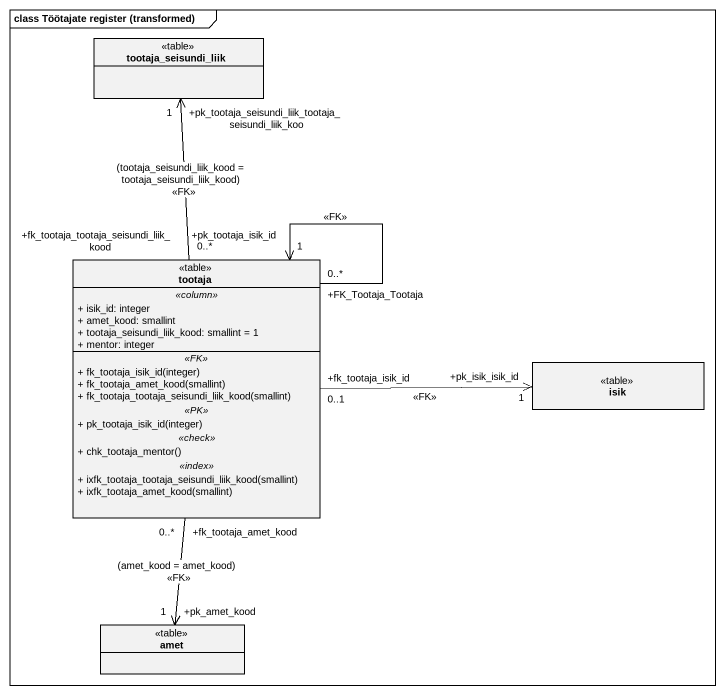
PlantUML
@startuml
mainframe class Töötajate register (transformed)
hide circle
hide empty members
skinparam classAttributeIconSize 0
class tootaja_seisundi_liik <<table>>
class tootaja <<table>> {
  .. <<column>> ..
  + isik_id: integer
  + amet_kood: smallint
  + tootaja_seisundi_liik_kood: smallint = 1
  + mentor: integer
  .. <<FK>> ..
  + fk_tootaja_isik_id(integer)
  + fk_tootaja_amet_kood(smallint)
  + fk_tootaja_tootaja_seisundi_liik_kood(smallint)
  .. <<PK>> ..
  + pk_tootaja_isik_id(integer)
  .. <<check>> ..
  + chk_tootaja_mentor()
  .. <<index>> ..
  + ixfk_tootaja_tootaja_seisundi_liik_kood(smallint)
  + ixfk_tootaja_amet_kood(smallint)
}
class isik <<table>>
class amet <<table>>
tootaja "+fk_tootaja_tootaja_seisundi_liik_kood\n0..*" -up-> "+pk_tootaja_seisundi_liik_tootaja_seisundi_liik_koo\n1" tootaja_seisundi_liik : (tootaja_seisundi_liik_kood = tootaja_seisundi_liik_kood)\n<<FK>>
tootaja "+FK_Tootaja_Tootaja\n0..*" --> "+pk_tootaja_isik_id\n1" tootaja : <<FK>>
tootaja "+fk_tootaja_isik_id\n0..1" -right-> "+pk_isik_isik_id\n1" isik : <<FK>>
tootaja "+fk_tootaja_amet_kood\n0..*" --> "+pk_amet_kood\n1" amet : (amet_kood = amet_kood)\n<<FK>>
@enduml
